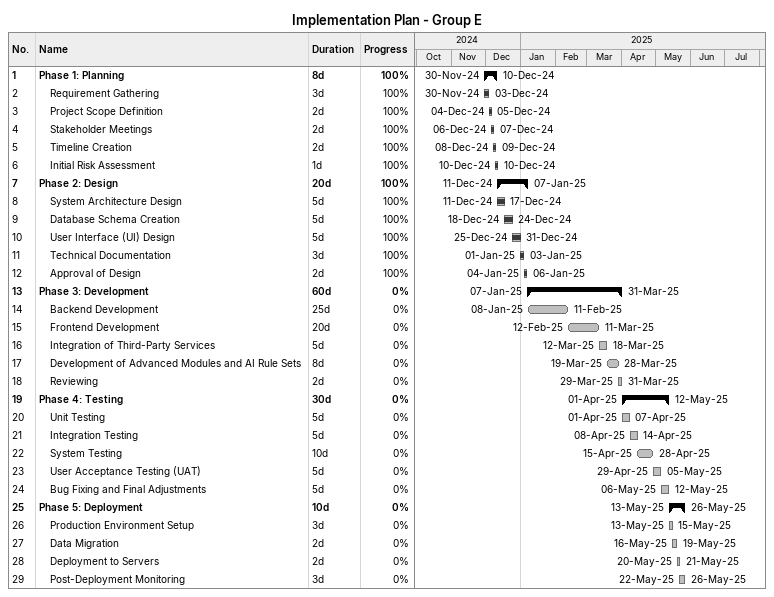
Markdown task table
Implementation Plan - Group E

| ID | Level | Task | Duration | Start | Finish | % complete |
|---|---|---|---|---|---|---|
| 1 | 1 | **Phase 1: Planning** | 8d | 2024-11-30 | 2024-12-10 | 100 |
| 2 | 2 | Requirement Gathering | 3d | 2024-11-30 | 2024-12-03 | 100 |
| 3 | 2 | Project Scope Definition | 2d | 2024-12-04 | 2024-12-05 | 100 |
| 4 | 2 | Stakeholder Meetings | 2d | 2024-12-06 | 2024-12-07 | 100 |
| 5 | 2 | Timeline Creation | 2d | 2024-12-08 | 2024-12-09 | 100 |
| 6 | 2 | Initial Risk Assessment | 1d | 2024-12-10 | 2024-12-10 | 100 |
| 7 | 1 | **Phase 2: Design** | 20d | 2024-12-11 | 2025-01-07 | 100 |
| 8 | 2 | System Architecture Design | 5d | 2024-12-11 | 2024-12-17 | 100 |
| 9 | 2 | Database Schema Creation | 5d | 2024-12-18 | 2024-12-24 | 100 |
| 10 | 2 | User Interface (UI) Design | 5d | 2024-12-25 | 2024-12-31 | 100 |
| 11 | 2 | Technical Documentation | 3d | 2025-01-01 | 2025-01-03 | 100 |
| 12 | 2 | Approval of Design | 2d | 2025-01-04 | 2025-01-06 | 100 |
| 13 | 1 | **Phase 3: Development** | 60d | 2025-01-07 | 2025-03-31 | 0 |
| 14 | 2 | Backend Development | 25d | 2025-01-08 | 2025-02-11 | 0 |
| 15 | 2 | Frontend Development | 20d | 2025-02-12 | 2025-03-11 | 0 |
| 16 | 2 | Integration of Third-Party Services | 5d | 2025-03-12 | 2025-03-18 | 0 |
| 17 | 2 | Development of Advanced Modules and AI Rule Sets | 8d | 2025-03-19 | 2025-03-28 | 0 |
| 18 | 2 | Reviewing | 2d | 2025-03-29 | 2025-03-31 | 0 |
| 19 | 1 | **Phase 4: Testing** | 30d | 2025-04-01 | 2025-05-12 | 0 |
| 20 | 2 | Unit Testing | 5d | 2025-04-01 | 2025-04-07 | 0 |
| 21 | 2 | Integration Testing | 5d | 2025-04-08 | 2025-04-14 | 0 |
| 22 | 2 | System Testing | 10d | 2025-04-15 | 2025-04-28 | 0 |
| 23 | 2 | User Acceptance Testing (UAT) | 5d | 2025-04-29 | 2025-05-05 | 0 |
| 24 | 2 | Bug Fixing and Final Adjustments | 5d | 2025-05-06 | 2025-05-12 | 0 |
| 25 | 1 | **Phase 5: Deployment** | 10d | 2025-05-13 | 2025-05-26 | 0 |
| 26 | 2 | Production Environment Setup | 3d | 2025-05-13 | 2025-05-15 | 0 |
| 27 | 2 | Data Migration | 2d | 2025-05-16 | 2025-05-19 | 0 |
| 28 | 2 | Deployment to Servers | 2d | 2025-05-20 | 2025-05-21 | 0 |
| 29 | 2 | Post-Deployment Monitoring | 3d | 2025-05-22 | 2025-05-26 | 0 |
